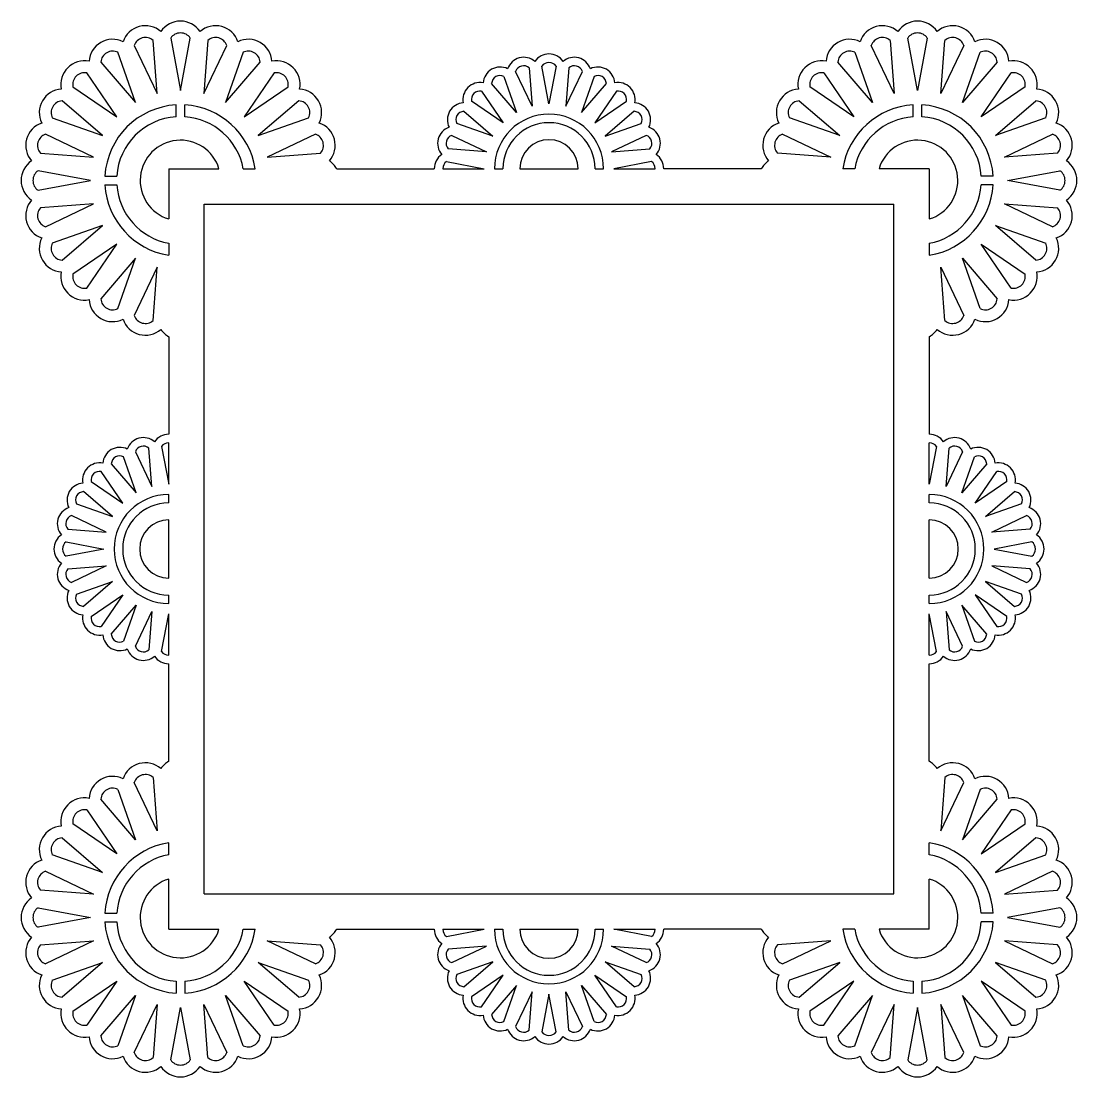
# Model space of a CAD drawing. Extents: x 211 to 724, y 30 to 210.
# Drawn here: x 545.3 to 724.2, y 31.3 to 210.2 of the extents above; entities that cross this region are included whole.
import ezdxf

# ---------------------------------------------------------------- set-up
doc = ezdxf.new("R2010")
doc.units = 0
doc.layers.get('0').update_dxf_attribs({"linetype": 'CONTINUOUS'})

msp = doc.modelspace()

# ---------------------------------------------------------------- linework, layer by layer
for p, q in [((564.458268, 206.04489), (568.362438, 197.890874)), ((568.362438, 197.890874), (567.66654, 206.904544)), ((570.642959, 207.296397), (572.303683, 198.409749)), ((572.303683, 198.409749), (573.964407, 207.296397)), ((576.940826, 206.904544), (576.244928, 197.890874)), ((576.244928, 197.890874), (580.149097, 206.04489)), ((693.235421, 197.890874), (689.331252, 206.04489)), ((692.539523, 206.904544), (693.235421, 197.890874)), ((697.176666, 198.409749), (695.515942, 207.296397)), ((698.83739, 207.296397), (697.176666, 198.409749)), ((701.117911, 197.890874), (701.813809, 206.904544)), ((705.022081, 206.04489), (701.117911, 197.890874)), ((564.689782, 196.36961), (561.684687, 204.896035)), ((582.922678, 204.896035), (579.917583, 196.36961)), ((686.557671, 204.896035), (689.562766, 196.36961)), ((704.790567, 196.36961), (707.795662, 204.896035)), ((558.808229, 203.235311), (564.689782, 196.36961)), ((579.917583, 196.36961), (585.799136, 203.235311)), ((631.401432, 202.262217), (631.902478, 195.772375)), ((634.740174, 196.145964), (633.544453, 202.544351)), ((635.935896, 202.544351), (634.740174, 196.145964)), ((638.078917, 202.262217), (637.577871, 195.772375)), ((689.562766, 196.36961), (683.681213, 203.235311)), ((710.67212, 203.235311), (704.790567, 196.36961)), ((561.536002, 193.949629), (556.426501, 201.407747)), ((588.180864, 201.407747), (583.071364, 193.949629)), ((627.094498, 200.816091), (629.258166, 194.677065)), ((631.902478, 195.772375), (629.091476, 201.643266)), ((637.577871, 195.772375), (640.388873, 201.643266)), ((642.385851, 200.816091), (640.222183, 194.677065)), ((681.299485, 201.407747), (686.408985, 193.949629)), ((707.944347, 193.949629), (713.053848, 201.407747)), ((554.077883, 199.059129), (561.536002, 193.949629)), ((583.071364, 193.949629), (590.529482, 199.059129)), ((629.258166, 194.677065), (625.023448, 199.62037)), ((640.222183, 194.677065), (644.456901, 199.62037)), ((686.408985, 193.949629), (678.950867, 199.059129)), ((715.402466, 199.059129), (707.944347, 193.949629)), ((623.308604, 198.304523), (626.987444, 192.934678)), ((646.171745, 198.304523), (642.492905, 192.934678)), ((559.11602, 190.795848), (552.250319, 196.677401)), ((571.553683, 193.980647), (571.553683, 195.984711)), ((573.053683, 193.980647), (573.053683, 195.984711)), ((592.357046, 196.677401), (585.491345, 190.795848)), ((626.987444, 192.934678), (621.617599, 196.613518)), ((642.492905, 192.934678), (647.86275, 196.613518)), ((677.123303, 196.677401), (683.989004, 190.795848)), ((696.426666, 193.980647), (696.426666, 195.984711)), ((697.926666, 193.980647), (697.926666, 195.984711)), ((710.364329, 190.795848), (717.23003, 196.677401)), ((550.589595, 193.800943), (559.11602, 190.795848)), ((585.491345, 190.795848), (594.01777, 193.800943)), ((620.301753, 194.898674), (625.245058, 190.663956)), ((649.178596, 194.898674), (644.235291, 190.663956)), ((683.989004, 190.795848), (675.462579, 193.800943)), ((718.890754, 193.800943), (710.364329, 190.795848)), ((625.245058, 190.663956), (619.106032, 192.827625)), ((644.235291, 190.663956), (650.374317, 192.827625)), ((557.594757, 187.123193), (549.440741, 191.027362)), ((595.166625, 191.027362), (587.012609, 187.123193)), ((618.278856, 190.830646), (624.149748, 188.019644)), ((651.201493, 190.830646), (645.330601, 188.019644)), ((674.313724, 191.027362), (682.46774, 187.123193)), ((711.885592, 187.123193), (720.039608, 191.027362)), ((548.581087, 187.81909), (557.594757, 187.123193)), ((587.012609, 187.123193), (596.026279, 187.81909)), ((624.149748, 188.019644), (617.659905, 188.520691)), ((645.330601, 188.019644), (651.820444, 188.520691)), ((682.46774, 187.123193), (673.45407, 187.81909)), ((720.899262, 187.81909), (711.885592, 187.123193)), ((617.377771, 186.377669), (623.776158, 185.181948)), ((652.102578, 186.377669), (645.704191, 185.181948)), ((557.075882, 183.181948), (548.189234, 184.842671)), ((570.303683, 185.181948), (578.828766, 185.181948)), ((570.303683, 185.181948), (570.303683, 176.656865)), ((582.942029, 185.181948), (584.971487, 185.181948)), ((598.767784, 185.181948), (615.300174, 185.181948)), ((616.740174, 185.181948), (623.776158, 185.181948)), ((625.506381, 185.181948), (626.946381, 185.181948)), ((629.826381, 185.181948), (639.653968, 185.181948)), ((642.533968, 185.181948), (643.973968, 185.181948)), ((645.704191, 185.181948), (652.740174, 185.181948)), ((670.712565, 185.181948), (654.180174, 185.181948)), ((686.53832, 185.181948), (684.508862, 185.181948)), ((699.176666, 185.181948), (690.651583, 185.181948)), ((699.176666, 185.181948), (699.176666, 176.656865)), ((712.404467, 183.181948), (721.291115, 184.842671)), ((548.189234, 181.521224), (557.075882, 183.181948)), ((559.500919, 183.931948), (561.504983, 183.931948)), ((709.97943, 183.931948), (707.975366, 183.931948)), ((721.291115, 181.521224), (712.404467, 183.181948)), ((559.500919, 182.431948), (561.504983, 182.431948)), ((709.97943, 182.431948), (707.975366, 182.431948)), ((557.594757, 179.240703), (548.581087, 178.544805)), ((549.440741, 175.336533), (557.594757, 179.240703)), ((576.303683, 62.308964), (576.303683, 179.181948)), ((576.303683, 179.181948), (693.176666, 179.181948)), ((693.176666, 62.308964), (693.176666, 179.181948)), ((720.039608, 175.336533), (711.885592, 179.240703)), ((711.885592, 179.240703), (720.899262, 178.544805)), ((559.11602, 175.568047), (550.589595, 172.562952)), ((552.250319, 169.686494), (559.11602, 175.568047)), ((710.364329, 175.568047), (718.890754, 172.562952)), ((717.23003, 169.686494), (710.364329, 175.568047)), ((561.536002, 172.414266), (554.077883, 167.304766)), ((556.426501, 164.956148), (561.536002, 172.414266)), ((570.303683, 172.543602), (570.303683, 170.514144)), ((699.176666, 172.543602), (699.176666, 170.514144)), ((707.944347, 172.414266), (715.402466, 167.304766)), ((713.053848, 164.956148), (707.944347, 172.414266)), ((564.689782, 169.994285), (558.808229, 163.128584)), ((561.684687, 161.46786), (564.689782, 169.994285)), ((707.795662, 161.46786), (704.790567, 169.994285)), ((704.790567, 169.994285), (710.67212, 163.128584)), ((568.362438, 168.473022), (564.458268, 160.319006)), ((567.66654, 159.459352), (568.362438, 168.473022)), ((701.813809, 159.459352), (701.117911, 168.473022)), ((701.117911, 168.473022), (705.022081, 160.319006)), ((570.303683, 156.717846), (570.303683, 140.185456)), ((699.176666, 156.717846), (699.176666, 140.185456)), ((567.465987, 131.335883), (566.96494, 137.825725)), ((569.107962, 138.107859), (570.303683, 131.709473)), ((570.303683, 131.709473), (570.303683, 138.745456)), ((699.176666, 131.709473), (699.176666, 138.745456)), ((700.372387, 138.107859), (699.176666, 131.709473)), ((702.014362, 131.335883), (702.515409, 137.825725)), ((564.821674, 130.240573), (562.658006, 136.379599)), ((564.654984, 137.206774), (567.465987, 131.335883)), ((704.825365, 137.206774), (702.014362, 131.335883)), ((704.658674, 130.240573), (706.822343, 136.379599)), ((560.586956, 135.183878), (564.821674, 130.240573)), ((708.893393, 135.183878), (704.658674, 130.240573)), ((562.550952, 128.498187), (558.872112, 133.868032)), ((706.929397, 128.498187), (710.608237, 133.868032)), ((557.181107, 132.177027), (562.550952, 128.498187)), ((712.299242, 132.177027), (706.929397, 128.498187)), ((560.808566, 126.227464), (555.865261, 130.462183)), ((570.303683, 128.539249), (570.303683, 129.979249)), ((699.176666, 128.539249), (699.176666, 129.979249)), ((708.671783, 126.227464), (713.615088, 130.462183)), ((554.66954, 128.391133), (560.808566, 126.227464)), ((714.810809, 128.391133), (708.671783, 126.227464)), ((559.713256, 123.583152), (553.842364, 126.394155)), ((570.303683, 115.831663), (570.303683, 125.659249)), ((699.176666, 115.831663), (699.176666, 125.659249)), ((709.767093, 123.583152), (715.637985, 126.394155)), ((553.223414, 124.084199), (559.713256, 123.583152)), ((716.256935, 124.084199), (709.767093, 123.583152)), ((552.941279, 121.941177), (559.339666, 120.745456)), ((716.539069, 121.941177), (710.140683, 120.745456)), ((559.339666, 120.745456), (552.941279, 119.549735)), ((710.140683, 120.745456), (716.539069, 119.549735)), ((553.223414, 117.406713), (559.713256, 117.90776)), ((559.713256, 117.90776), (553.842364, 115.096758)), ((709.767093, 117.90776), (715.637985, 115.096758)), ((716.256935, 117.406713), (709.767093, 117.90776)), ((554.66954, 113.099779), (560.808566, 115.263448)), ((560.808566, 115.263448), (555.865261, 111.02873)), ((714.810809, 113.099779), (708.671783, 115.263448)), ((708.671783, 115.263448), (713.615088, 111.02873)), ((557.181107, 109.313885), (562.550952, 112.992726)), ((562.550952, 112.992726), (558.872112, 107.62288)), ((570.303683, 111.511663), (570.303683, 112.951663)), ((699.176666, 111.511663), (699.176666, 112.951663)), ((706.929397, 112.992726), (710.608237, 107.62288)), ((712.299242, 109.313885), (706.929397, 112.992726)), ((560.586956, 106.307034), (564.821674, 111.250339)), ((564.821674, 111.250339), (562.658006, 105.111313)), ((704.658674, 111.250339), (706.822343, 105.111313)), ((708.893393, 106.307034), (704.658674, 111.250339)), ((564.654984, 104.284138), (567.465987, 110.155029)), ((567.465987, 110.155029), (566.96494, 103.665187)), ((569.107962, 103.383053), (570.303683, 109.781439)), ((570.303683, 102.745456), (570.303683, 109.781439)), ((699.176666, 102.745456), (699.176666, 109.781439)), ((700.372387, 103.383053), (699.176666, 109.781439)), ((704.825365, 104.284138), (702.014362, 110.155029)), ((702.014362, 110.155029), (702.515409, 103.665187)), ((570.303683, 84.773066), (570.303683, 101.305456)), ((699.176666, 84.773066), (699.176666, 101.305456)), ((568.362438, 73.017891), (564.458268, 81.171907)), ((567.66654, 82.03156), (568.362438, 73.017891)), ((701.813809, 82.03156), (701.117911, 73.017891)), ((701.117911, 73.017891), (705.022081, 81.171907)), ((561.684687, 80.023052), (564.689782, 71.496627)), ((707.795662, 80.023052), (704.790567, 71.496627)), ((564.689782, 71.496627), (558.808229, 78.362328)), ((704.790567, 71.496627), (710.67212, 78.362328)), ((556.426501, 76.534764), (561.536002, 69.076646)), ((713.053848, 76.534764), (707.944347, 69.076646)), ((561.536002, 69.076646), (554.077883, 74.186146)), ((707.944347, 69.076646), (715.402466, 74.186146)), ((552.250319, 71.804418), (559.11602, 65.922865)), ((717.23003, 71.804418), (710.364329, 65.922865)), ((570.303683, 68.947311), (570.303683, 70.976768)), ((699.176666, 68.947311), (699.176666, 70.976768)), ((559.11602, 65.922865), (550.589595, 68.92796)), ((710.364329, 65.922865), (718.890754, 68.92796)), ((549.440741, 66.154379), (557.594757, 62.250209)), ((570.303683, 56.308964), (570.303683, 64.834047)), ((699.176666, 56.308964), (699.176666, 64.834047)), ((720.039608, 66.154379), (711.885592, 62.250209)), ((557.594757, 62.250209), (548.581087, 62.946107)), ((711.885592, 62.250209), (720.899262, 62.946107)), ((576.303683, 62.308964), (693.176666, 62.308964)), ((548.189234, 59.969688), (557.075882, 58.308964)), ((559.500919, 59.058964), (561.504983, 59.058964)), ((709.97943, 59.058964), (707.975366, 59.058964)), ((721.291115, 59.969688), (712.404467, 58.308964)), ((557.075882, 58.308964), (548.189234, 56.648241)), ((559.500919, 57.558964), (561.504983, 57.558964)), ((709.97943, 57.558964), (707.975366, 57.558964)), ((712.404467, 58.308964), (721.291115, 56.648241)), ((570.303683, 56.308964), (578.828766, 56.308964)), ((582.942029, 56.308964), (584.971487, 56.308964)), ((598.767784, 56.308964), (615.300174, 56.308964)), ((616.740174, 56.308964), (623.776158, 56.308964)), ((617.377771, 55.113243), (623.776158, 56.308964)), ((625.506381, 56.308964), (626.946381, 56.308964)), ((629.826381, 56.308964), (639.653968, 56.308964)), ((642.533968, 56.308964), (643.973968, 56.308964)), ((652.102578, 55.113243), (645.704191, 56.308964)), ((645.704191, 56.308964), (652.740174, 56.308964)), ((670.712565, 56.308964), (654.180174, 56.308964)), ((686.53832, 56.308964), (684.508862, 56.308964)), ((699.176666, 56.308964), (690.651583, 56.308964)), ((548.581087, 53.671822), (557.594757, 54.36772)), ((557.594757, 54.36772), (549.440741, 50.46355)), ((587.012609, 54.36772), (596.026279, 53.671822)), ((595.166625, 50.46355), (587.012609, 54.36772)), ((682.46774, 54.36772), (673.45407, 53.671822)), ((674.313724, 50.46355), (682.46774, 54.36772)), ((711.885592, 54.36772), (720.039608, 50.46355)), ((720.899262, 53.671822), (711.885592, 54.36772)), ((624.149748, 53.471268), (617.659905, 52.970222)), ((618.278856, 50.660266), (624.149748, 53.471268)), ((651.201493, 50.660266), (645.330601, 53.471268)), ((645.330601, 53.471268), (651.820444, 52.970222)), ((550.589595, 47.689969), (559.11602, 50.695064)), ((559.11602, 50.695064), (552.250319, 44.813511)), ((592.357046, 44.813511), (585.491345, 50.695064)), ((585.491345, 50.695064), (594.01777, 47.689969)), ((625.245058, 50.826956), (619.106032, 48.663288)), ((620.301753, 46.592238), (625.245058, 50.826956)), ((644.235291, 50.826956), (650.374317, 48.663288)), ((649.178596, 46.592238), (644.235291, 50.826956)), ((683.989004, 50.695064), (675.462579, 47.689969)), ((677.123303, 44.813511), (683.989004, 50.695064)), ((710.364329, 50.695064), (717.23003, 44.813511)), ((718.890754, 47.689969), (710.364329, 50.695064)), ((626.987444, 48.556234), (621.617599, 44.877394)), ((623.308604, 43.186389), (626.987444, 48.556234)), ((642.492905, 48.556234), (647.86275, 44.877394)), ((646.171745, 43.186389), (642.492905, 48.556234)), ((554.077883, 42.431783), (561.536002, 47.541283)), ((561.536002, 47.541283), (556.426501, 40.083165)), ((571.553683, 47.510265), (571.553683, 45.506201)), ((573.053683, 47.510265), (573.053683, 45.506201)), ((588.180864, 40.083165), (583.071364, 47.541283)), ((583.071364, 47.541283), (590.529482, 42.431783)), ((629.258166, 46.813847), (625.023448, 41.870543)), ((627.094498, 40.674822), (629.258166, 46.813847)), ((640.222183, 46.813847), (644.456901, 41.870543)), ((642.385851, 40.674822), (640.222183, 46.813847)), ((686.408985, 47.541283), (678.950867, 42.431783)), ((681.299485, 40.083165), (686.408985, 47.541283)), ((696.426666, 47.510265), (696.426666, 45.506201)), ((697.926666, 47.510265), (697.926666, 45.506201)), ((715.402466, 42.431783), (707.944347, 47.541283)), ((707.944347, 47.541283), (713.053848, 40.083165)), ((558.808229, 38.255601), (564.689782, 45.121302)), ((564.689782, 45.121302), (561.684687, 36.594877)), ((579.917583, 45.121302), (585.799136, 38.255601)), ((582.922678, 36.594877), (579.917583, 45.121302)), ((631.902478, 45.718538), (629.091476, 39.847646)), ((631.401432, 39.228695), (631.902478, 45.718538)), ((634.740174, 45.344948), (633.544453, 38.946561)), ((635.935896, 38.946561), (634.740174, 45.344948)), ((637.577871, 45.718538), (640.388873, 39.847646)), ((638.078917, 39.228695), (637.577871, 45.718538)), ((689.562766, 45.121302), (683.681213, 38.255601)), ((686.557671, 36.594877), (689.562766, 45.121302)), ((704.790567, 45.121302), (707.795662, 36.594877)), ((710.67212, 38.255601), (704.790567, 45.121302)), ((564.458268, 35.446022), (568.362438, 43.600038)), ((568.362438, 43.600038), (567.66654, 34.586368)), ((570.642959, 34.194515), (572.303683, 43.081164)), ((572.303683, 43.081164), (573.964407, 34.194515)), ((576.940826, 34.586368), (576.244928, 43.600038)), ((576.244928, 43.600038), (580.149097, 35.446022)), ((693.235421, 43.600038), (689.331252, 35.446022)), ((692.539523, 34.586368), (693.235421, 43.600038)), ((697.176666, 43.081164), (695.515942, 34.194515)), ((698.83739, 34.194515), (697.176666, 43.081164)), ((705.022081, 35.446022), (701.117911, 43.600038)), ((701.117911, 43.600038), (701.813809, 34.586368))]:
    msp.add_line(p, q)
for centre, radius, start, end in [((566.350845, 205.398242), 4, 48.864072, 161.135928), ((572.303683, 206.181948), 4, 33.864072, 146.135928), ((578.256521, 205.398242), 4, 18.864072, 131.135928), ((691.223828, 205.398242), 4, 48.864072, 161.135928), ((697.176666, 206.181948), 4, 33.864072, 146.135928), ((703.129504, 205.398242), 4, 18.864072, 131.135928), ((572.303683, 206.181948), 2, 33.864072, 146.135928), ((697.176666, 206.181948), 2, 33.864072, 146.135928), ((560.803683, 203.100532), 4, 63.864072, 176.135928), ((566.350845, 205.398242), 2, 48.864072, 161.135928), ((578.256521, 205.398242), 2, 18.864072, 131.135928), ((583.803683, 203.100532), 4, 3.864072, 116.135928), ((685.676666, 203.100532), 4, 63.864072, 176.135928), ((691.223828, 205.398242), 2, 48.864072, 161.135928), ((703.129504, 205.398242), 2, 18.864072, 131.135928), ((708.676666, 203.100532), 4, 3.864072, 116.135928), ((560.803683, 203.100532), 2, 63.864072, 176.135928), ((583.803683, 203.100532), 2, 3.864072, 116.135928), ((630.454131, 201.177679), 2.88, 48.864072, 161.135928), ((634.740174, 201.741948), 2.88, 33.864072, 146.135928), ((639.026218, 201.177679), 2.88, 18.864072, 131.135928), ((685.676666, 203.100532), 2, 63.864072, 176.135928), ((708.676666, 203.100532), 2, 3.864072, 116.135928), ((556.040227, 199.445404), 4, 78.864072, 191.135928), ((588.567139, 199.445404), 4, 348.864072, 101.135928), ((626.460174, 199.523328), 2.88, 63.864072, 176.135928), ((630.454131, 201.177679), 1.44, 48.864072, 161.135928), ((634.740174, 201.741948), 1.44, 33.864072, 146.135928), ((639.026218, 201.177679), 1.44, 18.864072, 131.135928), ((643.020174, 199.523328), 2.88, 3.864072, 116.135928), ((680.91321, 199.445404), 4, 78.864072, 191.135928), ((713.440122, 199.445404), 4, 348.864072, 101.135928), ((556.040227, 199.445404), 2, 78.864072, 191.135928), ((588.567139, 199.445404), 2, 348.864072, 101.135928), ((626.460174, 199.523328), 1.44, 63.864072, 176.135928), ((643.020174, 199.523328), 1.44, 3.864072, 116.135928), ((680.91321, 199.445404), 2, 78.864072, 191.135928), ((713.440122, 199.445404), 2, 348.864072, 101.135928), ((552.385099, 194.681948), 4, 93.864072, 206.135928), ((592.222267, 194.681948), 4, 333.864072, 86.135928), ((623.030486, 196.891636), 2.88, 78.864072, 191.135928), ((646.449863, 196.891636), 2.88, 348.864072, 101.135928), ((677.258082, 194.681948), 4, 93.864072, 206.135928), ((717.09525, 194.681948), 4, 333.864072, 86.135928), ((623.030486, 196.891636), 1.44, 78.864072, 191.135928), ((646.449863, 196.891636), 1.44, 348.864072, 101.135928), ((552.385099, 194.681948), 2, 93.864072, 206.135928), ((572.303683, 183.181948), 12.824713, 93.352618, 176.647382), ((572.303683, 183.181948), 12.824713, 8.971834, 86.647382), ((592.222267, 194.681948), 2, 333.864072, 86.135928), ((620.398794, 193.461948), 2.88, 93.864072, 206.135928), ((649.081555, 193.461948), 2.88, 333.864072, 86.135928), ((677.258082, 194.681948), 2, 93.864072, 206.135928), ((697.176666, 183.181948), 12.824713, 93.352618, 171.028166), ((697.176666, 183.181948), 12.824713, 3.352618, 86.647382), ((717.09525, 194.681948), 2, 333.864072, 86.135928), ((572.303683, 183.181948), 10.824713, 93.972973, 176.027027), ((572.303683, 183.181948), 10.824713, 10.647281, 86.027027), ((620.398794, 193.461948), 1.44, 93.864072, 206.135928), ((634.740174, 185.181948), 9.233793, 360, 180), ((649.081555, 193.461948), 1.44, 333.864072, 86.135928), ((697.176666, 183.181948), 10.824713, 93.972973, 169.352719), ((697.176666, 183.181948), 10.824713, 3.972973, 86.027027), ((550.087389, 189.134786), 4, 108.864072, 221.135928), ((594.519977, 189.134786), 4, 318.864072, 71.135928), ((618.744443, 189.467991), 2.88, 108.864072, 221.135928), ((634.740174, 185.181948), 7.793793, 360, 180), ((650.735906, 189.467991), 2.88, 318.864072, 71.135928), ((674.960372, 189.134786), 4, 108.864072, 221.135928), ((719.39296, 189.134786), 4, 318.864072, 71.135928), ((550.087389, 189.134786), 2, 108.864072, 221.135928), ((572.303683, 183.181948), 6.824713, 17.040801, 252.959199), ((594.519977, 189.134786), 2, 318.864072, 71.135928), ((618.744443, 189.467991), 1.44, 108.864072, 221.135928), ((634.740174, 185.181948), 4.913793, 360, 180), ((650.735906, 189.467991), 1.44, 318.864072, 71.135928), ((674.960372, 189.134786), 2, 108.864072, 221.135928), ((697.176666, 183.181948), 6.824713, 287.040801, 162.959199), ((719.39296, 189.134786), 2, 318.864072, 71.135928), ((549.303683, 183.181948), 4, 123.864072, 236.135928), ((595.303683, 183.181948), 4, 30, 56.135928), ((618.180174, 185.181948), 2.88, 123.864072, 180), ((618.180174, 185.181948), 1.44, 123.864072, 180), ((651.300174, 185.181948), 1.44, 360, 56.135928), ((651.300174, 185.181948), 2.88, 360, 56.135928), ((674.176666, 183.181948), 4, 123.864072, 150), ((720.176666, 183.181948), 4, 303.864072, 56.135928), ((549.303683, 183.181948), 2, 123.864072, 236.135928), ((720.176666, 183.181948), 2, 303.864072, 56.135928), ((572.303683, 183.181948), 12.824713, 183.352618, 261.028166), ((572.303683, 183.181948), 10.824713, 183.972973, 259.352719), ((697.176666, 183.181948), 12.824713, 278.971834, 356.647382), ((697.176666, 183.181948), 10.824713, 280.647281, 356.027027), ((550.087389, 177.22911), 4, 138.864072, 251.135928), ((719.39296, 177.22911), 4, 288.864072, 41.135928), ((550.087389, 177.22911), 2, 138.864072, 251.135928), ((719.39296, 177.22911), 2, 288.864072, 41.135928), ((552.385099, 171.681948), 4, 153.864072, 266.135928), ((552.385099, 171.681948), 2, 153.864072, 266.135928), ((717.09525, 171.681948), 2, 273.864072, 26.135928), ((717.09525, 171.681948), 4, 273.864072, 26.135928), ((556.040227, 166.918492), 4, 168.864072, 281.135928), ((556.040227, 166.918492), 2, 168.864072, 281.135928), ((713.440122, 166.918492), 4, 258.864072, 11.135928), ((713.440122, 166.918492), 2, 258.864072, 11.135928), ((560.803683, 163.263363), 4, 183.864072, 296.135928), ((560.803683, 163.263363), 2, 183.864072, 296.135928), ((708.676666, 163.263363), 4, 243.864072, 356.135928), ((708.676666, 163.263363), 2, 243.864072, 356.135928), ((566.350845, 160.965654), 4, 198.864072, 311.135928), ((566.350845, 160.965654), 2, 198.864072, 311.135928), ((703.129504, 160.965654), 4, 228.864072, 341.135928), ((703.129504, 160.965654), 2, 228.864072, 341.135928), ((572.303683, 160.181948), 4, 213.864072, 240), ((697.176666, 160.181948), 4, 300, 326.135928), ((566.017639, 136.741188), 2.88, 48.864072, 161.135928), ((570.303683, 137.305456), 2.88, 90, 146.135928), ((699.176666, 137.305456), 2.88, 33.864072, 90), ((703.46271, 136.741188), 2.88, 18.864072, 131.135928), ((562.023683, 135.086837), 2.88, 63.864072, 176.135928), ((566.017639, 136.741188), 1.44, 48.864072, 161.135928), ((570.303683, 137.305456), 1.44, 90, 146.135928), ((699.176666, 137.305456), 1.44, 33.864072, 90), ((703.46271, 136.741188), 1.44, 18.864072, 131.135928), ((707.456666, 135.086837), 2.88, 3.864072, 116.135928), ((562.023683, 135.086837), 1.44, 63.864072, 176.135928), ((707.456666, 135.086837), 1.44, 3.864072, 116.135928), ((558.593995, 132.455144), 2.88, 78.864072, 191.135928), ((710.886354, 132.455144), 2.88, 348.864072, 101.135928), ((558.593995, 132.455144), 1.44, 78.864072, 191.135928), ((710.886354, 132.455144), 1.44, 348.864072, 101.135928), ((555.962302, 129.025456), 2.88, 93.864072, 206.135928), ((713.518047, 129.025456), 2.88, 333.864072, 86.135928), ((555.962302, 129.025456), 1.44, 93.864072, 206.135928), ((570.303683, 120.745456), 9.233793, 90, 270), ((699.176666, 120.745456), 9.233793, 270, 90), ((713.518047, 129.025456), 1.44, 333.864072, 86.135928), ((554.307951, 125.031499), 2.88, 108.864072, 221.135928), ((570.303683, 120.745456), 7.793793, 90, 270), ((699.176666, 120.745456), 7.793793, 270, 90), ((715.172398, 125.031499), 2.88, 318.864072, 71.135928), ((554.307951, 125.031499), 1.44, 108.864072, 221.135928), ((570.303683, 120.745456), 4.913793, 90, 270), ((699.176666, 120.745456), 4.913793, 270, 90), ((715.172398, 125.031499), 1.44, 318.864072, 71.135928), ((553.743683, 120.745456), 2.88, 123.864072, 236.135928), ((553.743683, 120.745456), 1.44, 123.864072, 236.135928), ((715.736666, 120.745456), 1.44, 303.864072, 56.135928), ((715.736666, 120.745456), 2.88, 303.864072, 56.135928), ((554.307951, 116.459413), 2.88, 138.864072, 251.135928), ((715.172398, 116.459413), 2.88, 288.864072, 41.135928), ((554.307951, 116.459413), 1.44, 138.864072, 251.135928), ((715.172398, 116.459413), 1.44, 288.864072, 41.135928), ((555.962302, 112.465456), 2.88, 153.864072, 266.135928), ((555.962302, 112.465456), 1.44, 153.864072, 266.135928), ((713.518047, 112.465456), 1.44, 273.864072, 26.135928), ((713.518047, 112.465456), 2.88, 273.864072, 26.135928), ((558.593995, 109.035768), 2.88, 168.864072, 281.135928), ((558.593995, 109.035768), 1.44, 168.864072, 281.135928), ((710.886354, 109.035768), 2.88, 258.864072, 11.135928), ((710.886354, 109.035768), 1.44, 258.864072, 11.135928), ((562.023683, 106.404075), 2.88, 183.864072, 296.135928), ((562.023683, 106.404075), 1.44, 183.864072, 296.135928), ((707.456666, 106.404075), 2.88, 243.864072, 356.135928), ((707.456666, 106.404075), 1.44, 243.864072, 356.135928), ((566.017639, 104.749724), 2.88, 198.864072, 311.135928), ((566.017639, 104.749724), 1.44, 198.864072, 311.135928), ((703.46271, 104.749724), 2.88, 228.864072, 341.135928), ((703.46271, 104.749724), 1.44, 228.864072, 341.135928), ((570.303683, 104.185456), 2.88, 213.864072, 270), ((570.303683, 104.185456), 1.44, 213.864072, 270), ((699.176666, 104.185456), 1.44, 270, 326.135928), ((699.176666, 104.185456), 2.88, 270, 326.135928), ((566.350845, 80.525258), 4, 48.864072, 161.135928), ((572.303683, 81.308964), 4, 120, 146.135928), ((697.176666, 81.308964), 4, 33.864072, 60), ((703.129504, 80.525258), 4, 18.864072, 131.135928), ((566.350845, 80.525258), 2, 48.864072, 161.135928), ((703.129504, 80.525258), 2, 18.864072, 131.135928), ((560.803683, 78.227549), 4, 63.864072, 176.135928), ((708.676666, 78.227549), 4, 3.864072, 116.135928), ((560.803683, 78.227549), 2, 63.864072, 176.135928), ((708.676666, 78.227549), 2, 3.864072, 116.135928), ((556.040227, 74.57242), 4, 78.864072, 191.135928), ((713.440122, 74.57242), 4, 348.864072, 101.135928), ((556.040227, 74.57242), 2, 78.864072, 191.135928), ((713.440122, 74.57242), 2, 348.864072, 101.135928), ((552.385099, 69.808964), 4, 93.864072, 206.135928), ((717.09525, 69.808964), 4, 333.864072, 86.135928), ((552.385099, 69.808964), 2, 93.864072, 206.135928), ((717.09525, 69.808964), 2, 333.864072, 86.135928), ((572.303683, 58.308964), 12.824713, 98.971834, 176.647382), ((697.176666, 58.308964), 12.824713, 3.352618, 81.028166), ((550.087389, 64.261802), 4, 108.864072, 221.135928), ((572.303683, 58.308964), 10.824713, 100.647281, 176.027027), ((697.176666, 58.308964), 10.824713, 3.972973, 79.352719), ((719.39296, 64.261802), 4, 318.864072, 71.135928), ((550.087389, 64.261802), 2, 108.864072, 221.135928), ((572.303683, 58.308964), 6.824713, 107.040801, 342.959199), ((697.176666, 58.308964), 6.824713, 197.040801, 72.959199), ((719.39296, 64.261802), 2, 318.864072, 71.135928), ((549.303683, 58.308964), 4, 123.864072, 236.135928), ((720.176666, 58.308964), 4, 303.864072, 56.135928), ((549.303683, 58.308964), 2, 123.864072, 236.135928), ((720.176666, 58.308964), 2, 303.864072, 56.135928), ((572.303683, 58.308964), 12.824713, 183.352618, 266.647382), ((572.303683, 58.308964), 10.824713, 183.972973, 266.027027), ((697.176666, 58.308964), 12.824713, 273.352618, 356.647382), ((697.176666, 58.308964), 10.824713, 273.972973, 356.027027), ((572.303683, 58.308964), 10.824713, 273.972973, 349.352719), ((572.303683, 58.308964), 12.824713, 273.352618, 351.028166), ((595.303683, 58.308964), 4, 303.864072, 330), ((618.180174, 56.308964), 2.88, 180, 236.135928), ((618.180174, 56.308964), 1.44, 180, 236.135928), ((634.740174, 56.308964), 9.233793, 180, 0), ((634.740174, 56.308964), 7.793793, 180, 0), ((634.740174, 56.308964), 4.913793, 180, 0), ((651.300174, 56.308964), 1.44, 303.864072, 0), ((651.300174, 56.308964), 2.88, 303.864072, 0), ((674.176666, 58.308964), 4, 210, 236.135928), ((697.176666, 58.308964), 12.824713, 188.971834, 266.647382), ((697.176666, 58.308964), 10.824713, 190.647281, 266.027027), ((550.087389, 52.356126), 4, 138.864072, 251.135928), ((550.087389, 52.356126), 2, 138.864072, 251.135928), ((594.519977, 52.356126), 2, 288.864072, 41.135928), ((594.519977, 52.356126), 4, 288.864072, 41.135928), ((618.744443, 52.022921), 2.88, 138.864072, 251.135928), ((650.735906, 52.022921), 2.88, 288.864072, 41.135928), ((674.960372, 52.356126), 4, 138.864072, 251.135928), ((674.960372, 52.356126), 2, 138.864072, 251.135928), ((719.39296, 52.356126), 2, 288.864072, 41.135928), ((719.39296, 52.356126), 4, 288.864072, 41.135928), ((618.744443, 52.022921), 1.44, 138.864072, 251.135928), ((650.735906, 52.022921), 1.44, 288.864072, 41.135928), ((552.385099, 46.808964), 4, 153.864072, 266.135928), ((592.222267, 46.808964), 4, 273.864072, 26.135928), ((620.398794, 48.028964), 2.88, 153.864072, 266.135928), ((620.398794, 48.028964), 1.44, 153.864072, 266.135928), ((649.081555, 48.028964), 1.44, 273.864072, 26.135928), ((649.081555, 48.028964), 2.88, 273.864072, 26.135928), ((677.258082, 46.808964), 4, 153.864072, 266.135928), ((717.09525, 46.808964), 4, 273.864072, 26.135928), ((552.385099, 46.808964), 2, 153.864072, 266.135928), ((592.222267, 46.808964), 2, 273.864072, 26.135928), ((677.258082, 46.808964), 2, 153.864072, 266.135928), ((717.09525, 46.808964), 2, 273.864072, 26.135928), ((623.030486, 44.599276), 2.88, 168.864072, 281.135928), ((623.030486, 44.599276), 1.44, 168.864072, 281.135928), ((646.449863, 44.599276), 2.88, 258.864072, 11.135928), ((646.449863, 44.599276), 1.44, 258.864072, 11.135928), ((556.040227, 42.045508), 4, 168.864072, 281.135928), ((556.040227, 42.045508), 2, 168.864072, 281.135928), ((588.567139, 42.045508), 4, 258.864072, 11.135928), ((588.567139, 42.045508), 2, 258.864072, 11.135928), ((626.460174, 41.967584), 2.88, 183.864072, 296.135928), ((626.460174, 41.967584), 1.44, 183.864072, 296.135928), ((643.020174, 41.967584), 2.88, 243.864072, 356.135928), ((643.020174, 41.967584), 1.44, 243.864072, 356.135928), ((680.91321, 42.045508), 4, 168.864072, 281.135928), ((680.91321, 42.045508), 2, 168.864072, 281.135928), ((713.440122, 42.045508), 4, 258.864072, 11.135928), ((713.440122, 42.045508), 2, 258.864072, 11.135928), ((630.454131, 40.313233), 2.88, 198.864072, 311.135928), ((630.454131, 40.313233), 1.44, 198.864072, 311.135928), ((639.026218, 40.313233), 2.88, 228.864072, 341.135928), ((639.026218, 40.313233), 1.44, 228.864072, 341.135928), ((560.803683, 38.39038), 4, 183.864072, 296.135928), ((560.803683, 38.39038), 2, 183.864072, 296.135928), ((583.803683, 38.39038), 4, 243.864072, 356.135928), ((583.803683, 38.39038), 2, 243.864072, 356.135928), ((634.740174, 39.748964), 2.88, 213.864072, 326.135928), ((634.740174, 39.748964), 1.44, 213.864072, 326.135928), ((685.676666, 38.39038), 4, 183.864072, 296.135928), ((685.676666, 38.39038), 2, 183.864072, 296.135928), ((708.676666, 38.39038), 4, 243.864072, 356.135928), ((708.676666, 38.39038), 2, 243.864072, 356.135928), ((566.350845, 36.09267), 4, 198.864072, 311.135928), ((566.350845, 36.09267), 2, 198.864072, 311.135928), ((572.303683, 35.308964), 2, 213.864072, 326.135928), ((578.256521, 36.09267), 4, 228.864072, 341.135928), ((578.256521, 36.09267), 2, 228.864072, 341.135928), ((691.223828, 36.09267), 4, 198.864072, 311.135928), ((691.223828, 36.09267), 2, 198.864072, 311.135928), ((697.176666, 35.308964), 2, 213.864072, 326.135928), ((703.129504, 36.09267), 4, 228.864072, 341.135928), ((703.129504, 36.09267), 2, 228.864072, 341.135928), ((572.303683, 35.308964), 4, 213.864072, 326.135928), ((697.176666, 35.308964), 4, 213.864072, 326.135928)]:
    msp.add_arc(centre, radius, start, end)

doc.saveas('drawing.dxf')
